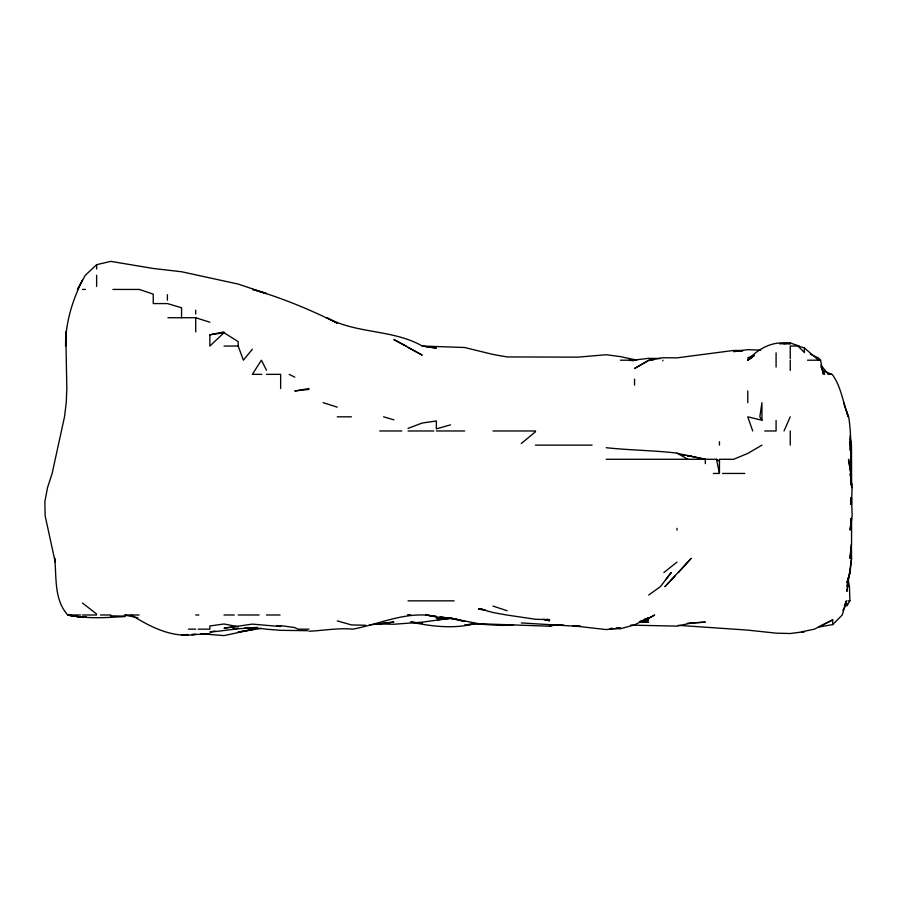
<?xml version="1.0" encoding="UTF-8"?>
<svg xmlns="http://www.w3.org/2000/svg" width="897" height="897" viewBox="0 0 897 897"><rect width="100%" height="100%" fill="white"/><g stroke="black" fill="none" stroke-linecap="round" stroke-linejoin="round"><path stroke-width="1.35" d="M850.838 497.891L851.029 504.327L851.141 497.891M851.006 504.327L851.343 497.891M847.43 584.115L847.407 586.694L847.687 584.115M851.567 497.891L852.15 515.91L850.076 530.071L851.331 518.488M850.816 524.924L850.928 518.488L850.793 526.203M851.567 518.488L851.556 544.221L850.008 558.383L851.376 544.221L851.567 558.383L846.869 591.403L847.06 589.049M849.896 450.283L849.919 442.557M851.432 504.327L852.128 487.598L850.266 473.448L850.58 477.305M848.091 580.258L848.371 577.679M850.064 572.533L846.869 582.893L850.053 572.533L851.567 558.383M847.25 586.694L847.553 584.115M784.045 430.975L790.246 416.825M844.357 605.565L846.42 600.844L842.249 614.994L832.708 624.604L818.557 627.059L832.708 619.849L832.708 624.604M842.877 610.319L846.869 603.289L846.869 605.98L849.885 600.844L849.448 586.694L848.035 578.969M665.372 580.045L671.259 572.533L660.371 586.694L648.688 595.036M252.337 349.247L243.39 360.202L238.176 346.04L238.176 341.645L224.026 332.709L209.864 334.783L209.864 346.04L224.026 332.709M678.468 572.533L691.15 558.383L664.901 586.694L675.138 575.885M636.836 360.134L620.376 356.614L606.226 354.73L577.915 357.141L507.13 356.939L492.98 354.45L464.668 347.509L422.195 346.04L436.357 348.126L422.195 345.962C392.572 329.21 356.535 333.953 326.9 317.74L337.272 323.133C310.149 309.622 281.815 297.86 252.662 289.428L266.487 293.566L238.176 284.069L181.553 271.746L153.241 268.472L110.779 261.386L96.629 264.682L85.316 275.267L77.478 289.428L82.468 280.2C72.399 300.304 65.29 323.391 65.616 346.04L65.739 331.89L66.838 388.513L66.243 402.663L64.506 416.825L52.127 473.448L47.53 487.598L44.85 501.759L45.153 515.91L55.255 562.24M521.292 443.522L535.442 431.805L535.442 430.975L492.98 430.975M663.881 572.533L677 562.105M761.934 445.136L747.773 453.433L733.623 459.286L719.461 459.286L719.461 473.448L713.362 473.448M750.139 358.722L747.773 360.033L754.31 355.391L747.773 360.202C758.526 348.193 773.808 340.12 790.246 343.73L790.246 342.946L779.953 343.943M648.688 618.246L654.664 614.994L648.688 618.336L639.684 621.8L648.688 622.26L639.684 621.722M832.708 619.849L814.375 629.156L801.828 631.802M752.493 357.017L747.773 359.462L752.493 357.163M643.541 619.939L648.688 617.741L634.538 624.906L620.376 628.752L610.083 628.707M408.045 428.362L422.195 423.036L436.357 420.962L436.357 428.878L450.507 424.853M747.773 357.78L754.209 355.414M643.541 619.659L647.399 618.605M556.039 624.716L549.603 626.207L478.819 623.729L447.939 617.641M214.888 631.006L209.864 632.071C228.5 630.546 247.124 626.005 265.882 629.156L280.649 630.322L307.671 630.681M209.864 334.783L224.026 331.89M554.75 624.716L549.603 625.736L558.607 624.749M235.608 626.465L224.026 628.225L252.337 624.121L280.649 626.543M308.96 388.513L294.799 390.969L308.96 389.444M473.672 623.931C452.761 629.077 431.39 626.33 410.624 622.069L422.195 623.348L411.902 622.114M80.584 614.994L68.318 614.994L82.468 617.349L86.325 616.71L82.468 617.282L68.318 615.32M473.672 623.796L464.668 625.131C480.927 622.271 497.364 627.093 513.566 624.682M639.684 621.363L648.688 620.051L642.252 620.702M632.677 360.202L648.688 358.34L660.27 358.508M261.464 628.393L238.176 632.06L252.337 629.503L224.026 635.614L200.861 633.719M379.734 623.774L393.884 622.058L369.441 624.94M653.756 359.798L648.688 360.381L634.538 368.499L648.946 360.202L662.849 357.746L677 357.858L733.623 350.447L742.626 350.536M407.675 614.994L410.624 614.871L408.045 614.994M437.646 619.749L441.503 619.367M444.082 619.121L450.507 618.493M257.484 627.395L244.612 628.124M687.293 623.28L691.15 622.989M124.93 616.463L110.779 616.25L124.93 616.396C106.104 617.82 86.931 618.952 68.318 614.994L82.468 617.349M742.626 350.94L733.623 351.546L747.773 349.662L760.645 350.133M692.439 622.91L705.311 622.126L691.15 623.067L677 626.117L630.669 625.119M308.96 631.253C323.66 630.557 338.169 627.765 352.902 629.156C380.474 623.886 407.518 610.375 436.357 616.519L425.862 614.994L436.357 616.979L455.654 618.952L446.65 617.641M610.083 628.483L612.651 628.337M616.519 628.124L620.376 627.911L606.226 629.571L577.915 626.375L521.292 622.933M233.029 628.618L238.176 628.349M783.81 344L790.246 343.73M801.828 631.723L804.396 631.679L790.246 633.517L776.084 633.159L747.773 630.12L678.289 625.332M82.468 289.428L85.383 289.428M112.899 289.428L139.091 289.462M167.918 317.74L195.714 317.74L209.864 322.225M224.026 346.04L238.176 346.04M620.376 360.202L633.159 360.202M807.547 360.202L820.598 360.202L823.076 374.352M261.789 374.352L252.337 374.352L261.408 360.202L266.487 370.203M266.487 374.352L280.649 374.352L280.649 388.513M851.735 487.598C849.571 464.029 852.509 440.225 848.652 416.825C842.832 402.988 841.577 387.56 832.708 375.069L831.766 374.352L828.155 374.352L820.957 365.023M337.272 416.825L351.422 416.825M379.734 430.975L401.8 430.975M408.045 430.975L433.767 430.975M436.357 430.975L464.668 430.975M764.681 430.975L776.084 430.975L776.084 420.413M535.442 445.136L592.065 445.136M606.226 459.286L716.49 459.286L719.461 461.237M722.567 473.448L744.79 473.448M408.045 600.844L454.174 600.844M847.923 600.844L849.885 600.844M82.468 614.994L96.629 614.994M100.442 614.994L110.779 614.994M124.93 614.994L139.091 614.994M195.714 614.994L198.842 614.994M224.026 614.994L234.319 614.994M238.176 614.994L259.132 614.994M266.487 614.994L280.088 614.994M188.415 629.156L195.714 629.156M198.159 629.156L209.864 629.156L209.864 625.971L224.026 623.987L238.176 626.734M308.96 629.156L297.972 629.156L294.799 627.575L280.649 625.601M481.397 609.31L478.819 609.265L485.255 609.926M374.587 623.852L393.884 624.245L422.195 622.17L450.507 618.268L464.668 621.486L454.375 618.616M365.584 625.265L351.422 624.917L337.272 620.892M580.482 626.05L572.768 625.669M206.007 633.708L209.864 633.944L191.857 634.538L195.714 634.403C172.471 638.305 150.371 626.981 131.298 614.994M559.896 624.817L563.753 625.153M687.293 455.553L705.311 459.286L705.311 463.614M606.226 447.715C629.761 450.249 653.453 450.35 677 453.12L687.876 459.286M482.687 609.186L478.819 608.603L492.98 612.528L506.614 614.994L535.442 619.255L549.603 619.681L547.024 619.278M276.781 625.669L280.649 626.241L276.781 625.545M440.214 616.654L444.082 617.248M629.032 360.202L633.159 360.841M677 453.254L705.311 459.286M124.93 615.095L137.802 617.753M543.167 619.289L549.603 620.769L544.457 619.502M761.934 420.211L759.826 416.825L761.934 402.663L761.934 420.211L747.773 416.825L752.706 430.975M383.58 416.825L393.884 419.841M804.396 347.946L797.994 346.04L804.396 352.543L804.396 347.946L818.557 360.202M323.111 402.663L337.272 407.137M492.98 606.069L507.13 610.734M139.282 289.428L153.241 294.138L153.241 303.578L167.403 303.578L181.553 307.772L181.553 317.74M790.246 342.946L799.126 346.04L790.246 346.04L790.246 358.576M824.556 371.246L831.766 374.352M810.294 354.192L818.557 358.015L820.598 360.202M289.182 374.352L294.799 377.177M406.206 346.04L393.884 339.548L422.195 355.145L408.045 347.341M82.468 603.008L96.629 614.03M67.735 614.994C53.854 599.431 56.668 577.668 54.695 558.383L55.255 560.95M820.968 366.895L824.601 374.352L821.304 366.638M843.651 402.663L848.147 416.825L846.869 411.757M716.49 459.286L719.461 473.448M849.986 436.121L851.466 445.136L851.601 485.03M850.446 472.158L848.517 459.286L851.062 473.448L851.376 485.03L850.849 479.884M849.952 441.268L850.434 445.136L849.885 438.7M847.923 584.115L848.158 586.694L848.046 584.115M850.793 479.884L851.231 485.03M851.04 501.759L851.107 504.327M790.246 360.202L790.246 370.45M790.246 430.975L790.246 445.136M776.084 352.813L776.084 367.064M747.773 390.957L747.773 402.663M719.461 441.728L719.461 445.136M677 528.344L677 530.071M662.849 360.202L662.849 360.829M634.538 379.095L634.538 385.105M195.714 310.16L195.714 314.028M195.714 317.74L195.714 331.89M167.403 294.687L167.403 300.181M96.629 264.682L96.629 269.055M96.629 275.267L96.629 286.423M851.331 501.759L851.275 504.327L851.331 501.759M187.989 634.616L181.553 634.784L187.989 634.628M450.507 618.268L436.357 617.988L450.507 618.302M691.15 456.012L687.293 455.71L691.15 456.068M684.725 455.239L682.146 454.936L684.725 455.272"/></g></svg>
